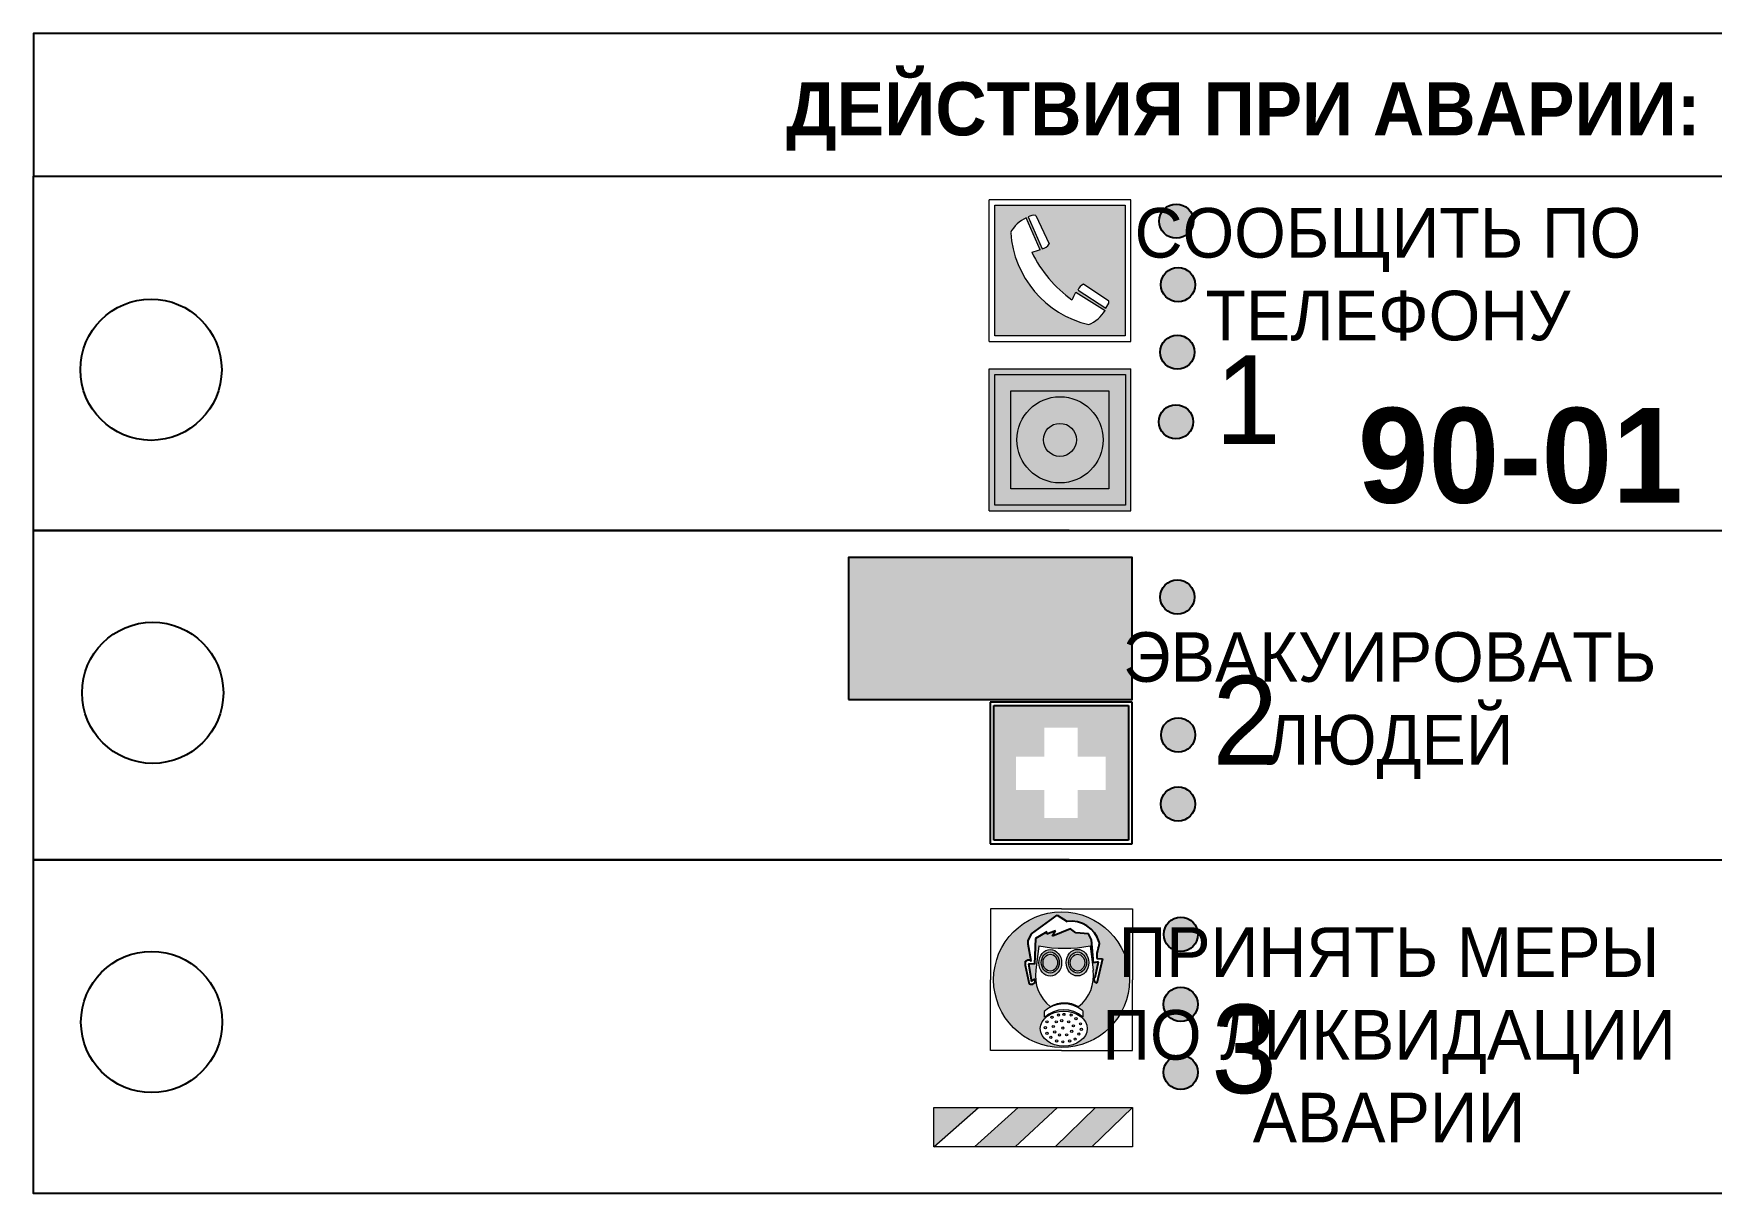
# Model space of a CAD drawing. Header units: millimetres. Extents: x 13810 to 67229, y 12374 to 21950.
# Drawn here: x 22947.2 to 23041.8, y 19975.3 to 20040.7 of the extents above; entities that cross this region are included whole.
import ezdxf

# ---------------------------------------------------------------- set-up
doc = ezdxf.new("R2010")
doc.units = ezdxf.units.MM
doc.styles.add('обычный', font='arial.ttf')

# ---------------------------------------------------------------- blocks, each defined once
blk = doc.blocks.new('A$C38D26F80')
h = blk.add_hatch(color=5)
h.dxf.hatch_style = 1
h.paths.add_polyline_path([(-8.77, -4.48, 1), (-0.19, -4.48, 1)])
h.paths.add_polyline_path([(-6.75, -3.58), (-6.75, -3.31), (-6.62, -3.22), (-6.5, -3.22), (-6.42, -3.3), (-6.39, -3.28), (-6.59, -2.23), (-6.59, -2.01), (-6.38, -1.58), (-4.76, -0.4), (-4.13, -0.79, -0.362848), (-2.1, -2.1, -0.201049), (-2.17, -2.48, 0.085434), (-2.26, -3.13), (-1.9, -3.16), (-2.25, -4.7), (-2.4, -4.59), (-2.43, -4.34), (-2.36, -4.34), (-2.14, -3.34), (-2.47, -3.42), (-2.58, -1.95), (-2.77, -1.58), (-3.58, -1.52), (-3.92, -1.26), (-5.05, -1.73), (-4.87, -1.39), (-5.41, -1.6), (-5.41, -1.46), (-6.13, -1.87), (-6.18, -3.5), (-6.56, -3.47), (-6.37, -4.59), (-6.16, -4.43), (-6.16, -4.66), (-6.36, -4.79), (-6.37, -4.8), (-6.51, -4.76)], flags=16)
h.paths.add_polyline_path([(-6.51, -4.76), (-6.36, -4.79), (-6.37, -4.8)], flags=0)
h.paths.add_polyline_path([(-5.92, -2.34, 0.089508), (-2.67, -2.35), (-2.48, -3.88, -0.268602), (-3.4, -6.18, 0.262449), (-5.2, -6.18, -0.268602), (-6.11, -3.88)], flags=16)
edge = h.paths.add_edge_path(flags=16)
edge.add_ellipse((-5.19, -3.41), major_axis=(0, 0.842), ratio=0.848992, start_angle=0, end_angle=360)
edge = h.paths.add_edge_path(flags=0)
edge.add_ellipse((-5.19, -3.39), major_axis=(0, 0.665), ratio=0.853798, start_angle=0, end_angle=360)
edge = h.paths.add_edge_path(flags=0)
edge.add_ellipse((-5.19, -3.4), major_axis=(0, 0.528), ratio=0.864094, start_angle=0, end_angle=360)
edge = h.paths.add_edge_path(flags=16)
edge.add_ellipse((-3.47, -3.4), major_axis=(0, 0.842), ratio=0.848992, start_angle=0, end_angle=360)
h.paths.add_polyline_path([(-3.13, -6.45), (-3.13, -6.84, 0.383174), (-5.57, -6.85), (-5.57, -6.49, -0.369952)], flags=16)
edge = h.paths.add_edge_path(flags=0)
edge.add_ellipse((-3.47, -3.39), major_axis=(0, 0.665), ratio=0.853798, start_angle=0, end_angle=360)
edge = h.paths.add_edge_path(flags=0)
edge.add_ellipse((-3.47, -3.4), major_axis=(0, 0.528), ratio=0.864094, start_angle=0, end_angle=360)
edge = h.paths.add_edge_path(flags=16)
edge.add_ellipse((-4.34, -7.57), major_axis=(-1.48, 0), ratio=0.744955, start_angle=0, end_angle=360)
h.paths.add_polyline_path([(-5.01, -6.85, -1), (-5.15, -6.85, -1)], flags=0)
h.paths.add_polyline_path([(-5.33, -7.14, -1), (-5.47, -7.14, -1)], flags=0)
h.paths.add_polyline_path([(-4.61, -6.71, -1), (-4.74, -6.71, -1)], flags=16)
h.paths.add_polyline_path([(-5.43, -7.51, -1), (-5.57, -7.51, -1)], flags=0)
h.paths.add_polyline_path([(-4.26, -6.67, -1), (-4.4, -6.67, -1)], flags=16)
h.paths.add_polyline_path([(-4.74, -7.14, -1), (-4.88, -7.14, -1)], flags=0)
h.paths.add_polyline_path([(-4.93, -7.43, -1), (-5.07, -7.43, -1)], flags=0)
h.paths.add_polyline_path([(-4.41, -7.07, -1), (-4.54, -7.07, -1)], flags=0)
h.paths.add_polyline_path([(-5.33, -7.87, -1), (-5.46, -7.87, -1)], flags=0)
h.paths.add_polyline_path([(-3.8, -6.71, -1), (-3.94, -6.71, -1)], flags=16)
h.paths.add_polyline_path([(-4.85, -7.78, -1), (-4.98, -7.78, -1)], flags=0)
h.paths.add_polyline_path([(-3.96, -7.14, -1), (-4.1, -7.14, -1)], flags=0)
h.paths.add_polyline_path([(-4.33, -7.53, -1), (-4.47, -7.53, -1)], flags=0)
h.paths.add_polyline_path([(-5.09, -8.12, -1), (-5.23, -8.12, -1)], flags=0)
h.paths.add_polyline_path([(-3.5, -6.94, -1), (-3.64, -6.94, -1)], flags=0)
h.paths.add_polyline_path([(-4.54, -7.97, -1), (-4.68, -7.97, -1)], flags=0)
h.paths.add_polyline_path([(-3.66, -7.39, -1), (-3.8, -7.39, -1)], flags=0)
h.paths.add_polyline_path([(-4.73, -8.35, -1), (-4.86, -8.35, -1)], flags=0)
h.paths.add_polyline_path([(-4.09, -7.96, -1), (-4.23, -7.96, -1)], flags=0)
h.paths.add_polyline_path([(-3.77, -7.74, -1), (-3.91, -7.74, -1)], flags=0)
h.paths.add_polyline_path([(-3.22, -7.27, -1), (-3.35, -7.27, -1)], flags=0)
h.paths.add_polyline_path([(-4.34, -8.4, -1), (-4.47, -8.4, -1)], flags=0)
h.paths.add_polyline_path([(-3.16, -7.61, -1), (-3.3, -7.61, -1)], flags=0)
h.paths.add_polyline_path([(-3.9, -8.35, -1), (-4.04, -8.35, -1)], flags=0)
h.paths.add_polyline_path([(-3.32, -7.91, -1), (-3.46, -7.91, -1)], flags=0)
h.paths.add_polyline_path([(-3.55, -8.23, -1), (-3.69, -8.23, -1)], flags=0)
at = {"color": 5, "lineweight": 5}
for p, q in [((-4.48, 0), (-8.96, 0)), ((-8.96, 0), (-8.96, -4.48)), ((-4.48, 0), (0, 0)), ((0, 0), (0, -4.48)), ((-6.38, -1.58), (-4.76, -0.4)), ((-4.76, -0.4), (-4.13, -0.79)), ((-6.59, -2.01), (-6.38, -1.58)), ((-6.59, -2.23), (-6.59, -2.01)), ((-6.13, -1.87), (-6.18, -3.5)), ((-5.41, -1.46), (-6.13, -1.87)), ((-4.87, -1.39), (-5.41, -1.6)), ((-5.41, -1.6), (-5.41, -1.46)), ((-3.92, -1.26), (-5.05, -1.73)), ((-5.05, -1.73), (-4.87, -1.39)), ((-3.58, -1.52), (-3.92, -1.26)), ((-2.77, -1.58), (-3.58, -1.52)), ((-2.58, -1.95), (-2.77, -1.58)), ((-2.47, -3.42), (-2.58, -1.95)), ((-6.39, -3.28), (-6.59, -2.23)), ((-5.92, -2.34), (-6.11, -3.88)), ((-2.67, -2.34), (-2.48, -3.88)), ((-1.9, -3.16), (-2.26, -3.13)), ((-2.25, -4.7), (-1.9, -3.16)), ((-6.75, -3.31), (-6.62, -3.22)), ((-6.75, -3.58), (-6.75, -3.31)), ((-6.51, -4.76), (-6.75, -3.58)), ((-6.62, -3.22), (-6.5, -3.22)), ((-6.18, -3.5), (-6.56, -3.47)), ((-6.56, -3.47), (-6.37, -4.59)), ((-6.5, -3.22), (-6.42, -3.3)), ((-6.42, -3.3), (-6.39, -3.28)), ((-2.14, -3.34), (-2.47, -3.42)), ((-2.36, -4.34), (-2.14, -3.34)), ((-8.96, -8.96), (-8.96, -4.48)), ((-6.37, -4.8), (-6.51, -4.76)), ((-6.37, -4.59), (-6.16, -4.43)), ((-6.16, -4.66), (-6.37, -4.8)), ((-6.16, -4.43), (-6.16, -4.66)), ((-2.43, -4.34), (-2.4, -4.59)), ((-2.43, -4.34), (-2.36, -4.34)), ((-2.4, -4.59), (-2.25, -4.7)), ((0, -8.96), (0, -4.48)), ((-5.57, -6.49), (-5.57, -6.85)), ((-3.13, -6.45), (-3.13, -6.84)), ((-4.48, -8.96), (-8.96, -8.96)), ((-4.48, -8.96), (0, -8.96))]:
    blk.add_line(p, q, dxfattribs=at)
at = {"color": 5}
for p, q in [((-6.38, -1.58), (-4.76, -0.4)), ((-4.76, -0.4), (-4.13, -0.79)), ((-6.59, -2.01), (-6.38, -1.58)), ((-6.59, -2.23), (-6.59, -2.01)), ((-6.13, -1.87), (-6.18, -3.5)), ((-5.41, -1.46), (-6.13, -1.87)), ((-4.87, -1.39), (-5.41, -1.6)), ((-5.41, -1.6), (-5.41, -1.46)), ((-3.92, -1.26), (-5.05, -1.73)), ((-5.05, -1.73), (-4.87, -1.39)), ((-3.58, -1.52), (-3.92, -1.26)), ((-2.77, -1.58), (-3.58, -1.52)), ((-2.58, -1.95), (-2.77, -1.58)), ((-2.47, -3.42), (-2.58, -1.95)), ((-6.39, -3.28), (-6.59, -2.23)), ((-2.26, -3.13), (-1.9, -3.16)), ((-1.9, -3.16), (-2.25, -4.7)), ((-6.75, -3.31), (-6.62, -3.22)), ((-6.75, -3.58), (-6.75, -3.31)), ((-6.51, -4.76), (-6.75, -3.58)), ((-6.62, -3.22), (-6.5, -3.22)), ((-6.18, -3.5), (-6.56, -3.47)), ((-6.56, -3.47), (-6.37, -4.59)), ((-6.5, -3.22), (-6.42, -3.3)), ((-6.42, -3.3), (-6.39, -3.28)), ((-2.14, -3.34), (-2.47, -3.42)), ((-2.36, -4.34), (-2.14, -3.34)), ((-6.37, -4.8), (-6.51, -4.76)), ((-6.36, -4.79), (-6.51, -4.76)), ((-6.37, -4.59), (-6.16, -4.43)), ((-6.16, -4.66), (-6.37, -4.8)), ((-6.16, -4.66), (-6.36, -4.79)), ((-6.16, -4.43), (-6.16, -4.66)), ((-2.4, -4.59), (-2.43, -4.34)), ((-2.43, -4.34), (-2.36, -4.34)), ((-2.25, -4.7), (-2.4, -4.59))]:
    blk.add_line(p, q, dxfattribs=at)
at = {"color": 5, "lineweight": 5}
for centre, radius in [((-4.48, -4.48), 4.29), ((-5.4, -7.14), 0.0678), ((-5.08, -6.85), 0.0678), ((-5, -7.43), 0.0678), ((-4.81, -7.14), 0.0678), ((-4.67, -6.71), 0.0678), ((-4.47, -7.07), 0.0678), ((-4.33, -6.67), 0.0678), ((-4.03, -7.14), 0.0678), ((-3.87, -6.71), 0.0678), ((-3.73, -7.39), 0.0678), ((-3.57, -6.94), 0.0678), ((-3.28, -7.27), 0.0678), ((-5.5, -7.51), 0.0678), ((-5.4, -7.87), 0.0678), ((-5.16, -8.12), 0.0678), ((-4.91, -7.78), 0.0678), ((-4.79, -8.35), 0.0678), ((-4.61, -7.97), 0.0678), ((-4.4, -7.53), 0.0678), ((-4.4, -8.4), 0.0678), ((-4.16, -7.96), 0.0678), ((-3.97, -8.35), 0.0678), ((-3.84, -7.74), 0.0678), ((-3.62, -8.23), 0.0678), ((-3.39, -7.91), 0.0678), ((-3.23, -7.61), 0.0678)]:
    blk.add_circle(centre, radius, dxfattribs=at)
at = {"color": 5}
for centre, radius, start, end in [((-3.89, -2.66), 1.88, 17.387, 97.1599), ((-2.6, -2.2), 0.511, 326.3906, 11.8614), ((-0.35, -3.07), 1.91, 162.2553, 181.7878)]:
    blk.add_arc(centre, radius, start, end, dxfattribs=at)
at = {"color": 5, "lineweight": 5}
for centre, radius, start, end in [((-2.6, -2.2), 0.513, 326.4781, 11.7739), ((-4.28, 6.66), 9.15, 259.6987, 280.1569), ((-0.47, -3.05), 1.79, 161.5846, 182.4584), ((-3.66, -4.24), 2.47, 171.573, 231.7124), ((-4.93, -4.24), 2.47, 308.2876, 8.427), ((-4.33, -7.88), 1.87, 50.358, 131.5662), ((-4.3, -7.78), 1.83, 60.5889, 119.4111), ((-4.34, -8.2), 1.82, 48.4943, 132.3565)]:
    blk.add_arc(centre, radius, start, end, dxfattribs=at)
for centre, major_axis, ratio in [((-5.19, -3.41), (0, 0.842), 0.848992), ((-5.19, -3.39), (0, 0.665), 0.853798), ((-5.19, -3.4), (0, 0.528), 0.864094), ((-3.47, -3.4), (0, 0.842), 0.848992), ((-3.47, -3.39), (0, 0.665), 0.853798), ((-3.47, -3.4), (0, 0.528), 0.864094), ((-4.34, -7.57), (-1.48, 0), 0.744955)]:
    blk.add_ellipse(centre, major_axis=major_axis, ratio=ratio, dxfattribs=at)
blk = doc.blocks.new('A$C47DD6509')
at = {"lineweight": 5}
for points in [[(-8.691, 0), (-11.193, 0), (-11.193, -2.219)], [(-4.218, 0), (-6.447, 0), (-8.914, -2.219), (-6.606, -2.219)], [(0, 0), (-2.089, 0), (-4.357, -2.219), (-2.288, -2.219)]]:
    blk.add_hatch(color=242, dxfattribs=at).paths.add_polyline_path(points)
at = {"color": 242, "lineweight": 5}
for p, q in [((-11.193, -2.219), (-8.691, 0)), ((-11.193, -2.219), (-11.193, 0)), ((-11.193, 0), (-8.691, 0)), ((-11.193, 0), (0, 0)), ((-8.914, -2.219), (-6.447, 0)), ((-6.606, -2.219), (-4.218, 0)), ((-4.357, -2.219), (-2.089, 0)), ((-2.288, -2.219), (0, 0)), ((0, 0), (0, -2.219)), ((0, -2.219), (-11.193, -2.219))]:
    blk.add_line(p, q, dxfattribs=at)
blk = doc.blocks.new('A$C32E8229D')
at = {"true_color": 0xffffff}
blk.add_hatch(color=7, dxfattribs=at).paths.add_polyline_path([(0, 0), (0, -8), (16, -8), (16, 0)])
h = blk.add_hatch(color=126)
h.paths.add_polyline_path([(0.2, -0.2), (15.8, -0.2), (15.8, -7.8), (0.2, -7.8)])
h.paths.add_polyline_path([(13.492, -2.045), (12.079, -2.045), (11.368, -2.625, 0.162397), (11.289, -2.839), (11.289, -3.633), (10.352, -3.633), (10.352, -4.047), (11.684, -4.047), (11.684, -3.477), (12.26, -4.279), (11.289, -5.103), (11.289, -6.781), (11.853, -6.781), (11.853, -5.443), (12.798, -4.643), (12.798, -5.939), (14.462, -5.939), (14.462, -5.389), (13.45, -5.389), (13.45, -3.967), (12.458, -2.586), (13.151, -2.586), (13.694, -3.343), (14.176, -2.998)], flags=16)
h.paths.add_polyline_path([(10.741, -1.821, 1), (11.797, -1.821, 1)], flags=16)
h.paths.add_polyline_path([(9.387, -3.588), (5.989, -3.588), (6.561, -3.026), (5.911, -3.026), (5.105, -3.833), (5.911, -4.64), (6.561, -4.64), (5.989, -4.093), (9.387, -4.093)], flags=16)
h.paths.add_polyline_path([(4.289, -1.083), (1.724, -1.083), (1.724, -6.601), (4.289, -6.601)], flags=16)
at = {"color": 126}
blk.add_lwpolyline([(16, -8), (0, -8), (0, 0), (16, 0)], close=True, dxfattribs=at)
blk = doc.blocks.new('A$C18900ED3')
h = blk.add_hatch(color=126)
h.paths.add_polyline_path([(-0.18, -0.18), (-7.02, -0.18), (-7.02, -7.02), (-0.18, -7.02)])
h.paths.add_polyline_path([(-5.889, -4.459), (-5.889, -2.771), (-4.456, -2.771), (-4.456, -1.308), (-2.767, -1.308), (-2.767, -2.771), (-1.334, -2.771), (-1.334, -4.459), (-2.767, -4.459), (-2.767, -5.892), (-4.456, -5.892), (-4.456, -4.459)], flags=16)
at = {"color": 126}
for p, q in [((-7.2, 0), (-7.2, -7.2)), ((0, 0), (-7.2, 0)), ((0, -7.2), (0, 0)), ((-7.02, -7.02), (-7.02, -0.18)), ((-7.02, -0.18), (-0.18, -0.18)), ((-0.18, -0.18), (-0.18, -7.02)), ((-7.2, -7.2), (0, -7.2)), ((-0.18, -7.02), (-7.02, -7.02))]:
    blk.add_line(p, q, dxfattribs=at)
blk = doc.blocks.new('A$C456E1F9C')
at = {"lineweight": 5}
h = blk.add_hatch(color=242, dxfattribs=at)
h.paths.add_polyline_path([(0.51, -1.47), (0.51, -13.26), (12.29, -13.26), (12.29, -1.47)])
h.paths.add_polyline_path([(5.42, -4.95, -0.254479), (4.78, -5.4), (3.52, -2.53, -0.209735), (4.23, -2.4)], flags=16)
h.paths.add_polyline_path([(8.53, -8.6), (10.87, -10.17), (10.54, -10.76), (8.03, -9.13, -0.192251)], flags=16)
h.paths.add_polyline_path([(4.61, -5.49, 0.005518), (3.87, -5.72, 0.128647), (7.49, -10.01, 0.00809), (7.83, -9.33), (10.47, -10.97, -0.16736), (8.99, -12.25, -0.327862), (1.95, -3.95, -0.166952), (3.36, -2.62)], flags=16)
at = {"color": 242, "lineweight": 5}
for p, q in [((0, -13.77), (0, -0.97)), ((12.8, -0.97), (0, -0.97)), ((12.8, -13.77), (12.8, -0.97)), ((4.61, -5.49), (3.36, -2.62)), ((3.52, -2.53), (4.78, -5.4)), ((4.23, -2.4), (5.42, -4.95)), ((10.81, -10.12), (8.53, -8.6)), ((7.83, -9.33), (10.47, -10.97)), ((8.03, -9.13), (10.54, -10.76)), ((10.54, -10.76), (10.8, -10.3)), ((10.8, -10.3), (10.81, -10.12)), ((0, -13.77), (12.8, -13.77))]:
    blk.add_line(p, q, dxfattribs=at)
blk.add_lwpolyline([(0.51, -1.47), (12.29, -1.47), (12.29, -13.26), (0.51, -13.26)], close=True, dxfattribs=at)
for centre, radius, start, end in [((4.59, -5.34), 2.99, 114.2845, 152.1974), ((4.02, -3.27), 0.891, 76.3284, 123.7092), ((11.12, -3.31), 9.19, 183.9915, 256.6009), ((14.98, -39.1), 35.17, 107.1487, 108.4135), ((13.86, -0.94), 11.08, 205.5536, 234.8762), ((4.68, -4.59), 0.824, 276.9621, 334.0723), ((8.94, -9.5), 0.989, 114.4092, 157.9388), ((-13.31, 0.8), 23.44, 332.5487, 334.4027), ((7.87, -9.46), 3, 291.9291, 329.9329)]:
    blk.add_arc(centre, radius, start, end, dxfattribs=at)
blk = doc.blocks.new('A$C54414219')
at = {"true_color": 0xffffff}
h = blk.add_hatch(color=7, dxfattribs=at)
h.paths.add_polyline_path([(2.39, -9.45), (2.39, -18.3), (11.23, -18.3), (11.23, -9.45)], flags=0)
h.paths.add_polyline_path([(10.71, -13.87, -1), (2.92, -13.87, -1)], flags=0)
h.paths.add_polyline_path([(8.3, -13.87, -1), (5.33, -13.87, -1)], flags=0)
h.paths.add_polyline_path([(0.41, -7.47), (0.41, -20.27), (13.21, -20.27), (13.21, -7.47)])
h.paths.add_polyline_path([(0.92, -19.77), (12.71, -19.77), (12.71, -7.98), (0.92, -7.98)], flags=16)
h.paths.add_polyline_path([(11.23, -9.45), (11.23, -18.3), (2.39, -18.3), (2.39, -9.45)], flags=0)
at = {"lineweight": 5}
h = blk.add_hatch(color=242, dxfattribs=at)
h.paths.add_polyline_path([(12.71, -7.98), (0.92, -7.98), (0.92, -19.77), (12.71, -19.77)])
h.paths.add_polyline_path([(11.23, -18.3), (2.39, -18.3), (2.39, -9.45), (11.23, -9.45)], flags=16)
h.paths.add_polyline_path([(10.71, -13.87, -1), (2.92, -13.87, -1)], flags=0)
h.paths.add_polyline_path([(8.3, -13.87, -1), (5.33, -13.87, -1)], flags=0)
at = {"true_color": 0xffffff}
h = blk.add_hatch(color=7, dxfattribs=at)
h.paths.add_polyline_path([(2.39, -9.45), (2.39, -18.3), (11.23, -18.3), (11.23, -9.45)])
h.paths.add_polyline_path([(10.71, -13.87, -1), (2.92, -13.87, -1)], flags=16)
h.paths.add_polyline_path([(8.3, -13.87, -1), (5.33, -13.87, -1)], flags=0)
at = {"lineweight": 5}
h = blk.add_hatch(color=242, dxfattribs=at)
h.paths.add_polyline_path([(2.92, -13.87, 1), (10.71, -13.87, 1)])
h.paths.add_polyline_path([(8.3, -13.87, -1), (5.33, -13.87, -1)], flags=16)
at = {"color": 242, "lineweight": 5}
for p, q in [((0.41, -20.27), (0.41, -7.47)), ((0.41, -7.47), (13.21, -7.47)), ((0.41, -7.47), (13.21, -7.47)), ((13.21, -20.27), (13.21, -7.47)), ((0.41, -20.27), (13.21, -20.27))]:
    blk.add_line(p, q, dxfattribs=at)
for points in [[(0.92, -7.98), (12.71, -7.98), (12.71, -19.77), (0.92, -19.77)], [(2.39, -9.45), (11.23, -9.45), (11.23, -18.3), (2.39, -18.3)]]:
    blk.add_lwpolyline(points, close=True, dxfattribs=at)
for radius in [3.89, 1.49]:
    blk.add_circle((6.81, -13.87), radius, dxfattribs=at)

msp = doc.modelspace()

# ---------------------------------------------------------------- hatches: boundary and pattern name
at = {"lineweight": 0}
h = msp.add_hatch(color=256, dxfattribs=at)
h.dxf.hatch_style = 1
h.paths.add_polyline_path([(23010.65, 20030.155, 1), (23012.582, 20030.155, 1)])
h = msp.add_hatch(color=256, dxfattribs=at)
h.dxf.hatch_style = 1
h.paths.add_polyline_path([(23010.754, 20026.571, 1), (23012.686, 20026.571, 1)])
h = msp.add_hatch(color=256, dxfattribs=at)
h.dxf.hatch_style = 1
h.paths.add_polyline_path([(23010.716, 20022.761, 1), (23012.648, 20022.761, 1)])
h = msp.add_hatch(color=256, dxfattribs=at)
h.dxf.hatch_style = 1
h.paths.add_polyline_path([(23010.633, 20018.832, 1), (23012.565, 20018.832, 1)])
h = msp.add_hatch(color=256, dxfattribs=at)
h.dxf.hatch_style = 1
h.paths.add_polyline_path([(23010.718, 20008.946, 1), (23012.65, 20008.946, 1)])
h = msp.add_hatch(color=256, dxfattribs=at)
h.dxf.hatch_style = 1
h.paths.add_polyline_path([(23010.758, 20001.166, 1), (23012.69, 20001.166, 1)])
h = msp.add_hatch(color=256, dxfattribs=at)
h.dxf.hatch_style = 1
h.paths.add_polyline_path([(23010.751, 19997.264, 1), (23012.682, 19997.264, 1)])
h = msp.add_hatch(color=256, dxfattribs=at)
h.dxf.hatch_style = 1
h.paths.add_polyline_path([(23010.909, 19989.908, 1), (23012.841, 19989.908, 1)])
h = msp.add_hatch(color=256, dxfattribs=at)
h.dxf.hatch_style = 1
h.paths.add_polyline_path([(23010.903, 19985.966, 1), (23012.835, 19985.966, 1)])
h = msp.add_hatch(color=256, dxfattribs=at)
h.dxf.hatch_style = 1
h.paths.add_polyline_path([(23010.906, 19982.13, 1), (23012.838, 19982.13, 1)])

# ---------------------------------------------------------------- linework, layer by layer
for points in [[(22947.171, 20032.691), (23090.937, 20032.691), (23090.937, 20040.742), (22947.171, 20040.742)], [(22947.171, 20032.691), (23090.937, 20032.691), (23090.937, 19975.291), (22947.171, 19975.291)]]:
    msp.add_lwpolyline(points, close=True)
for points in [[(23005.587, 20012.696), (22947.171, 20012.696), (23090.937, 20012.696)], [(23005.587, 19994.121), (22947.171, 19994.121), (23090.937, 19994.121)]]:
    msp.add_lwpolyline(points)
for centre, radius in [((23011.616, 20030.155), 0.966), ((23011.72, 20026.571), 0.966), ((22953.796, 20021.771), 3.984), ((23011.682, 20022.761), 0.966), ((23011.599, 20018.832), 0.966), ((23011.684, 20008.946), 0.966), ((22953.89, 20003.542), 3.984), ((23011.724, 20001.166), 0.966), ((23011.716, 19997.264), 0.966), ((23011.875, 19989.908), 0.966), ((22953.829, 19984.964), 3.984), ((23011.869, 19985.966), 0.966), ((23011.872, 19982.13), 0.966)]:
    msp.add_circle(centre, radius)

# ---------------------------------------------------------------- block references
for name, p, xscale, yscale, zscale in [('A$C456E1F9C', (23001.059, 20031.972), 0.625, 0.625, 0.625), ('A$C54414219', (23000.802, 20026.484), 0.625, 0.625, 0.625), ('A$C18900ED3', (23009.124, 20003.019), 1.111111111007631, 1.111111111007631, 1.111111111007631), ('A$C38D26F80', (23009.148, 19991.35), 0.8928571427240968, 0.8928571427240968, 0.8928571427240968)]:
    msp.add_blockref(name, p, dxfattribs=dict(xscale=xscale, yscale=yscale, zscale=zscale))
at = {"xscale": -1}
msp.add_blockref('A$C32E8229D', (23009.124, 20011.168), dxfattribs=at)
at = {"color": 242, "true_color": 0xc1121c}
msp.add_blockref('A$C47DD6509', (23009.147, 19980.133), dxfattribs=at)

# ---------------------------------------------------------------- texts
at = {"lineweight": 0, "attachment_point": 5, "style": 'обычный'}
for s, insert, char_height, width in [('{\\fProxima Nova Rg|b1|i0|c204|p2;ДЕЙСТВИЯ ПРИ АВАРИИ: СОХРАНЯЙТЕ СПОКОЙСТВИЕ\\H1.6644x; }', (23046.117, 20036.059), 3, 175.17361), ('{\\fProxima Nova Rg|b0|i0|c204|p2;СООБЩИТЬ ПО \\PТЕЛЕФОНУ}', (23023.555, 20027.144), 2.8, 126.64835), ('{\\fProxima Nova Rg|b0|i0|c204|p2;1\\H1.1667x; }', (23015.657, 20020.078), 5, 126.64835), ('{\\fProxima Nova Rg|b1|i0|c204|p2;\\H1.0714x;90-01\\fProxima Nova Rg|b0|i0|c204|p2;\\H0.93331x; \\H1.3449x; }', (23031.026, 20016.904), 5, 126.64835), ('{\\fProxima Nova Rg|b0|i0|c204|p2;ЭВАКУИРОВАТЬ \\PЛЮДЕЙ}', (23023.656, 20002.822), 2.8, 126.64835), ('{\\fProxima Nova Rg|b0|i0|c204|p2;2\\H1.1967x; }', (23015.507, 20001.996), 5, 126.64835), ('{\\fProxima Nova Rg|b0|i0|c204|p2;ПРИНЯТЬ МЕРЫ \\PПО ЛИКВИДАЦИИ \\PАВАРИИ}', (23023.618, 19984.243), 2.8, 126.64835), ('{\\fProxima Nova Rg|b0|i0|c204|p2;3\\H1.1967x; }', (23015.445, 19983.418), 5, 126.64835)]:
    msp.add_mtext(s, dxfattribs=dict(at, insert=insert, char_height=char_height, width=width))

doc.saveas('drawing.dxf')
